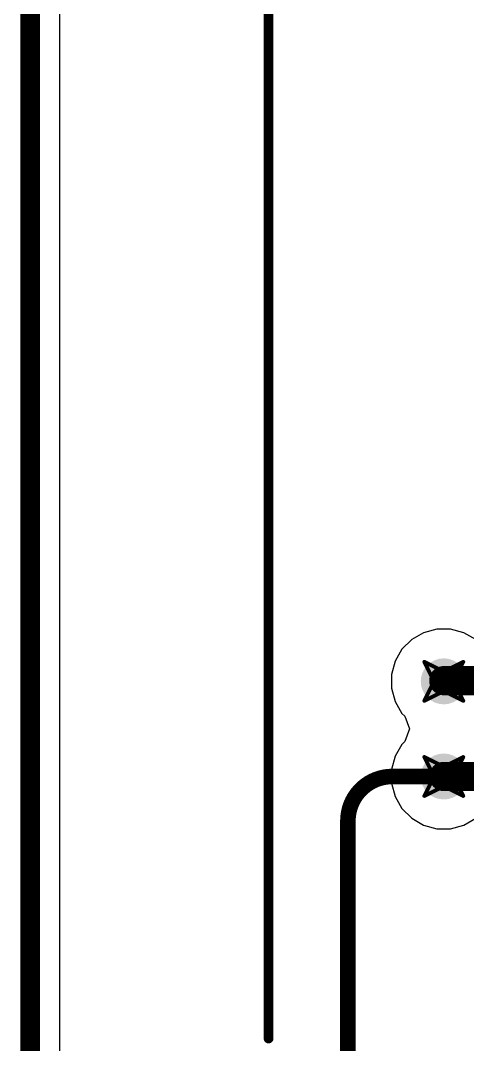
# Model space of a CAD drawing. Header units: inches. Extents: x -36 to 349, y -11 to 240.
# Drawn here: x -6.63 to -0.8, y 33.69 to 47.05 of the extents above; entities that cross this region are included whole.
import ezdxf

# ---------------------------------------------------------------- set-up
doc = ezdxf.new("R2010")
doc.units = ezdxf.units.IN
for name, color, linetype in [('Board Outline', 216, 'Continuous'), ('Bottom Layer', 5, 'Continuous'), ('Drill Drawing', 1, 'Continuous'), ('Layer 1', 16, 'Continuous'), ('Layer 2', 76, 'Continuous'), ('Top Layer', 1, 'Continuous'), ('Top Overlay', 2, 'Continuous'), ('Via Holes', 16, 'Continuous')]:
    doc.layers.add(name, color=color, linetype=linetype)

# ---------------------------------------------------------------- blocks, each defined once
blk = doc.blocks.new('HC_1_25_12PLT_334')
at = {"layer": 'Top Overlay'}
blk.add_lwpolyline([(7.794, -2.415, 0.127, 0.127, 0), (-7.794, -2.415, 0.127, 0.127, 0)], format="xyseb", dxfattribs=at)
blk.add_lwpolyline([(7.762, -2.415, 0.0635, 0.0635, 1), (7.826, -2.415, 0.0635, 0.0635, 1)], format="xyseb", close=True, dxfattribs=at)

msp = doc.modelspace()

# ---------------------------------------------------------------- hatches: boundary and pattern name
at = {"layer": 'Bottom Layer'}
h = msp.add_hatch(color=5, dxfattribs=at)
edge = h.paths.add_edge_path()
edge.add_arc((-1.106, 38.425), 0.3, 0, 360)
h = msp.add_hatch(color=5, dxfattribs=at)
edge = h.paths.add_edge_path()
edge.add_arc((-1.106, 37.184), 0.3, 0, 360)
at = {"layer": 'Layer 1'}
h = msp.add_hatch(color=16, dxfattribs=at)
edge = h.paths.add_edge_path()
edge.add_arc((-1.106, 38.425), 0.3, 0, 360)
h = msp.add_hatch(color=16, dxfattribs=at)
edge = h.paths.add_edge_path()
edge.add_arc((-1.106, 37.184), 0.3, 0, 360)
at = {"layer": 'Layer 2'}
h = msp.add_hatch(color=76, dxfattribs=at)
edge = h.paths.add_edge_path()
edge.add_arc((-1.106, 38.425), 0.3, 0, 360)
h = msp.add_hatch(color=76, dxfattribs=at)
edge = h.paths.add_edge_path()
edge.add_arc((-1.106, 37.184), 0.3, 0, 360)
at = {"layer": 'Top Layer'}
h = msp.add_hatch(color=1, dxfattribs=at)
edge = h.paths.add_edge_path()
edge.add_arc((-1.106, 38.425), 0.3, 0, 360)
h = msp.add_hatch(color=1, dxfattribs=at)
edge = h.paths.add_edge_path()
edge.add_arc((-1.106, 37.184), 0.3, 0, 360)
at = {"layer": 'Via Holes'}
h = msp.add_hatch(color=7, dxfattribs=at)
edge = h.paths.add_edge_path()
edge.add_arc((-1.106, 38.425), 0.15, 0, 360)
h = msp.add_hatch(color=7, dxfattribs=at)
edge = h.paths.add_edge_path()
edge.add_arc((-1.106, 37.184), 0.15, 0, 360)

# ---------------------------------------------------------------- linework, layer by layer
at = {"layer": 'Board Outline'}
msp.add_lwpolyline([(-6.5, -7.021, 0.254, 0.254, 0), (-6.5, 123, 0.254, 0.254, 0)], format="xyseb", dxfattribs=at)
at = {"layer": 'Bottom Layer'}
msp.add_line((-6.112, -7.021), (-6.112, 56.084), dxfattribs=at)
at = {"layer": 'Drill Drawing'}
for points in [[(-1.36, 38.679, 0.0508, 0.0508, 0), (-1.106, 38.552, 0.0508, 0.0508, 0)], [(-1.36, 38.679, 0.0508, 0.0508, 0), (-1.233, 38.425, 0.0508, 0.0508, 0)], [(-1.106, 38.552, 0.0508, 0.0508, 0), (-0.852, 38.679, 0.0508, 0.0508, 0)], [(-0.979, 38.425, 0.0508, 0.0508, 0), (-0.852, 38.679, 0.0508, 0.0508, 0)], [(-1.36, 38.171, 0.0508, 0.0508, 0), (-1.233, 38.425, 0.0508, 0.0508, 0)], [(-0.979, 38.425, 0.0508, 0.0508, 0), (-0.852, 38.171, 0.0508, 0.0508, 0)], [(-1.36, 38.171, 0.0508, 0.0508, 0), (-1.106, 38.298, 0.0508, 0.0508, 0)], [(-1.106, 38.298, 0.0508, 0.0508, 0), (-0.852, 38.171, 0.0508, 0.0508, 0)], [(-1.36, 37.438, 0.0508, 0.0508, 0), (-1.106, 37.311, 0.0508, 0.0508, 0)], [(-1.36, 37.438, 0.0508, 0.0508, 0), (-1.233, 37.184, 0.0508, 0.0508, 0)], [(-1.106, 37.311, 0.0508, 0.0508, 0), (-0.852, 37.438, 0.0508, 0.0508, 0)], [(-0.979, 37.184, 0.0508, 0.0508, 0), (-0.852, 37.438, 0.0508, 0.0508, 0)], [(-1.36, 36.93, 0.0508, 0.0508, 0), (-1.233, 37.184, 0.0508, 0.0508, 0)], [(-0.979, 37.184, 0.0508, 0.0508, 0), (-0.852, 36.93, 0.0508, 0.0508, 0)], [(-1.36, 36.93, 0.0508, 0.0508, 0), (-1.106, 37.057, 0.0508, 0.0508, 0)], [(-1.106, 37.057, 0.0508, 0.0508, 0), (-0.852, 36.93, 0.0508, 0.0508, 0)]]:
    msp.add_lwpolyline(points, format="xyseb", dxfattribs=at)
for points in [[(-1.372, 38.679, 0.0254, 0.0254, 1), (-1.347, 38.679, 0.0254, 0.0254, 1)], [(-1.372, 38.679, 0.0254, 0.0254, 1), (-1.347, 38.679, 0.0254, 0.0254, 1)], [(-0.864, 38.679, 0.0254, 0.0254, 1), (-0.839, 38.679, 0.0254, 0.0254, 1)], [(-0.864, 38.679, 0.0254, 0.0254, 1), (-0.839, 38.679, 0.0254, 0.0254, 1)], [(-1.118, 38.552, 0.0254, 0.0254, 1), (-1.093, 38.552, 0.0254, 0.0254, 1)], [(-1.118, 38.552, 0.0254, 0.0254, 1), (-1.093, 38.552, 0.0254, 0.0254, 1)], [(-1.245, 38.425, 0.0254, 0.0254, 1), (-1.22, 38.425, 0.0254, 0.0254, 1)], [(-1.245, 38.425, 0.0254, 0.0254, 1), (-1.22, 38.425, 0.0254, 0.0254, 1)], [(-0.991, 38.425, 0.0254, 0.0254, 1), (-0.966, 38.425, 0.0254, 0.0254, 1)], [(-0.991, 38.425, 0.0254, 0.0254, 1), (-0.966, 38.425, 0.0254, 0.0254, 1)], [(-1.118, 38.298, 0.0254, 0.0254, 1), (-1.093, 38.298, 0.0254, 0.0254, 1)], [(-1.118, 38.298, 0.0254, 0.0254, 1), (-1.093, 38.298, 0.0254, 0.0254, 1)], [(-1.372, 38.171, 0.0254, 0.0254, 1), (-1.347, 38.171, 0.0254, 0.0254, 1)], [(-1.372, 38.171, 0.0254, 0.0254, 1), (-1.347, 38.171, 0.0254, 0.0254, 1)], [(-0.864, 38.171, 0.0254, 0.0254, 1), (-0.839, 38.171, 0.0254, 0.0254, 1)], [(-0.864, 38.171, 0.0254, 0.0254, 1), (-0.839, 38.171, 0.0254, 0.0254, 1)], [(-1.372, 37.438, 0.0254, 0.0254, 1), (-1.347, 37.438, 0.0254, 0.0254, 1)], [(-1.372, 37.438, 0.0254, 0.0254, 1), (-1.347, 37.438, 0.0254, 0.0254, 1)], [(-0.864, 37.438, 0.0254, 0.0254, 1), (-0.839, 37.438, 0.0254, 0.0254, 1)], [(-0.864, 37.438, 0.0254, 0.0254, 1), (-0.839, 37.438, 0.0254, 0.0254, 1)], [(-1.118, 37.311, 0.0254, 0.0254, 1), (-1.093, 37.311, 0.0254, 0.0254, 1)], [(-1.118, 37.311, 0.0254, 0.0254, 1), (-1.093, 37.311, 0.0254, 0.0254, 1)], [(-1.245, 37.184, 0.0254, 0.0254, 1), (-1.22, 37.184, 0.0254, 0.0254, 1)], [(-1.245, 37.184, 0.0254, 0.0254, 1), (-1.22, 37.184, 0.0254, 0.0254, 1)], [(-0.991, 37.184, 0.0254, 0.0254, 1), (-0.966, 37.184, 0.0254, 0.0254, 1)], [(-0.991, 37.184, 0.0254, 0.0254, 1), (-0.966, 37.184, 0.0254, 0.0254, 1)], [(-1.118, 37.057, 0.0254, 0.0254, 1), (-1.093, 37.057, 0.0254, 0.0254, 1)], [(-1.118, 37.057, 0.0254, 0.0254, 1), (-1.093, 37.057, 0.0254, 0.0254, 1)], [(-1.372, 36.93, 0.0254, 0.0254, 1), (-1.347, 36.93, 0.0254, 0.0254, 1)], [(-1.372, 36.93, 0.0254, 0.0254, 1), (-1.347, 36.93, 0.0254, 0.0254, 1)], [(-0.864, 36.93, 0.0254, 0.0254, 1), (-0.839, 36.93, 0.0254, 0.0254, 1)], [(-0.864, 36.93, 0.0254, 0.0254, 1), (-0.839, 36.93, 0.0254, 0.0254, 1)]]:
    msp.add_lwpolyline(points, format="xyseb", close=True, dxfattribs=at)
at = {"layer": 'Layer 1'}
msp.add_line((-6.112, -7.021), (-6.112, 123), dxfattribs=at)
at = {"layer": 'Layer 2'}
for p, q in [((-6.112, -7.021), (-6.112, 60.02)), ((-1.369, 39.06), (-1.524, 38.97)), ((-1.195, 39.106), (-1.369, 39.06)), ((-1.016, 39.106), (-1.195, 39.106)), ((-0.843, 39.06), (-1.016, 39.106)), ((-0.688, 38.97), (-0.843, 39.06)), ((-1.524, 38.97), (-1.651, 38.843)), ((-1.651, 38.843), (-1.74, 38.688)), ((-1.74, 38.688), (-1.787, 38.515)), ((-1.787, 38.515), (-1.787, 38.336)), ((-1.787, 38.336), (-1.74, 38.162)), ((-1.74, 38.162), (-1.651, 38.007)), ((-1.651, 38.007), (-1.614, 37.971)), ((-1.614, 37.971), (-1.552, 37.805)), ((-1.552, 37.805), (-1.614, 37.639)), ((-1.651, 37.603), (-1.74, 37.447)), ((-1.614, 37.639), (-1.651, 37.603)), ((-1.74, 37.447), (-1.787, 37.274)), ((-1.787, 37.274), (-1.787, 37.095)), ((-1.787, 37.095), (-1.74, 36.922)), ((-1.74, 36.922), (-1.651, 36.766)), ((-1.651, 36.766), (-1.524, 36.64)), ((-1.524, 36.64), (-1.369, 36.55)), ((-0.843, 36.55), (-0.688, 36.64)), ((-1.369, 36.55), (-1.195, 36.503)), ((-1.195, 36.503), (-1.016, 36.503)), ((-1.016, 36.503), (-0.843, 36.55))]:
    msp.add_line(p, q, dxfattribs=at)
at = {"layer": 'Top Layer'}
msp.add_line((-6.112, -7.021), (-6.112, 57.501), dxfattribs=at)
for points in [[(-1.106, 38.434, 0.381, 0.381, 0), (0.404, 38.434, 0.381, 0.381, 0)], [(-2.356, 36.607, 0.203, 0.203, -0.414214), (-1.778, 37.184, 0.203, 0.203, 0)], [(-1.778, 37.184, 0.203, 0.203, 0), (-1.106, 37.184, 0.203, 0.203, 0)], [(-1.106, 37.184, 0.381, 0.381, 0), (0.404, 37.184, 0.381, 0.381, 0)], [(-2.356, 32.36, 0.203, 0.203, 0), (-2.356, 36.607, 0.203, 0.203, 0)]]:
    msp.add_lwpolyline(points, format="xyseb", dxfattribs=at)
for points in [[(-1.201, 38.434, 0.191, 0.191, 1), (-1.01, 38.434, 0.191, 0.191, 1)], [(-1.829, 37.184, 0.102, 0.102, 1), (-1.727, 37.184, 0.102, 0.102, 1)], [(-1.829, 37.184, 0.102, 0.102, 1), (-1.727, 37.184, 0.102, 0.102, 1)], [(-1.201, 37.184, 0.191, 0.191, 1), (-1.01, 37.184, 0.191, 0.191, 1)], [(-1.157, 37.184, 0.102, 0.102, 1), (-1.055, 37.184, 0.102, 0.102, 1)], [(-2.407, 36.607, 0.102, 0.102, 1), (-2.305, 36.607, 0.102, 0.102, 1)], [(-2.407, 36.607, 0.102, 0.102, 1), (-2.305, 36.607, 0.102, 0.102, 1)]]:
    msp.add_lwpolyline(points, format="xyseb", close=True, dxfattribs=at)

# ---------------------------------------------------------------- block references
at = {"rotation": 270}
msp.add_blockref('HC_1_25_12PLT_334', (-0.976, 41.56), dxfattribs=at)

doc.saveas('drawing.dxf')
